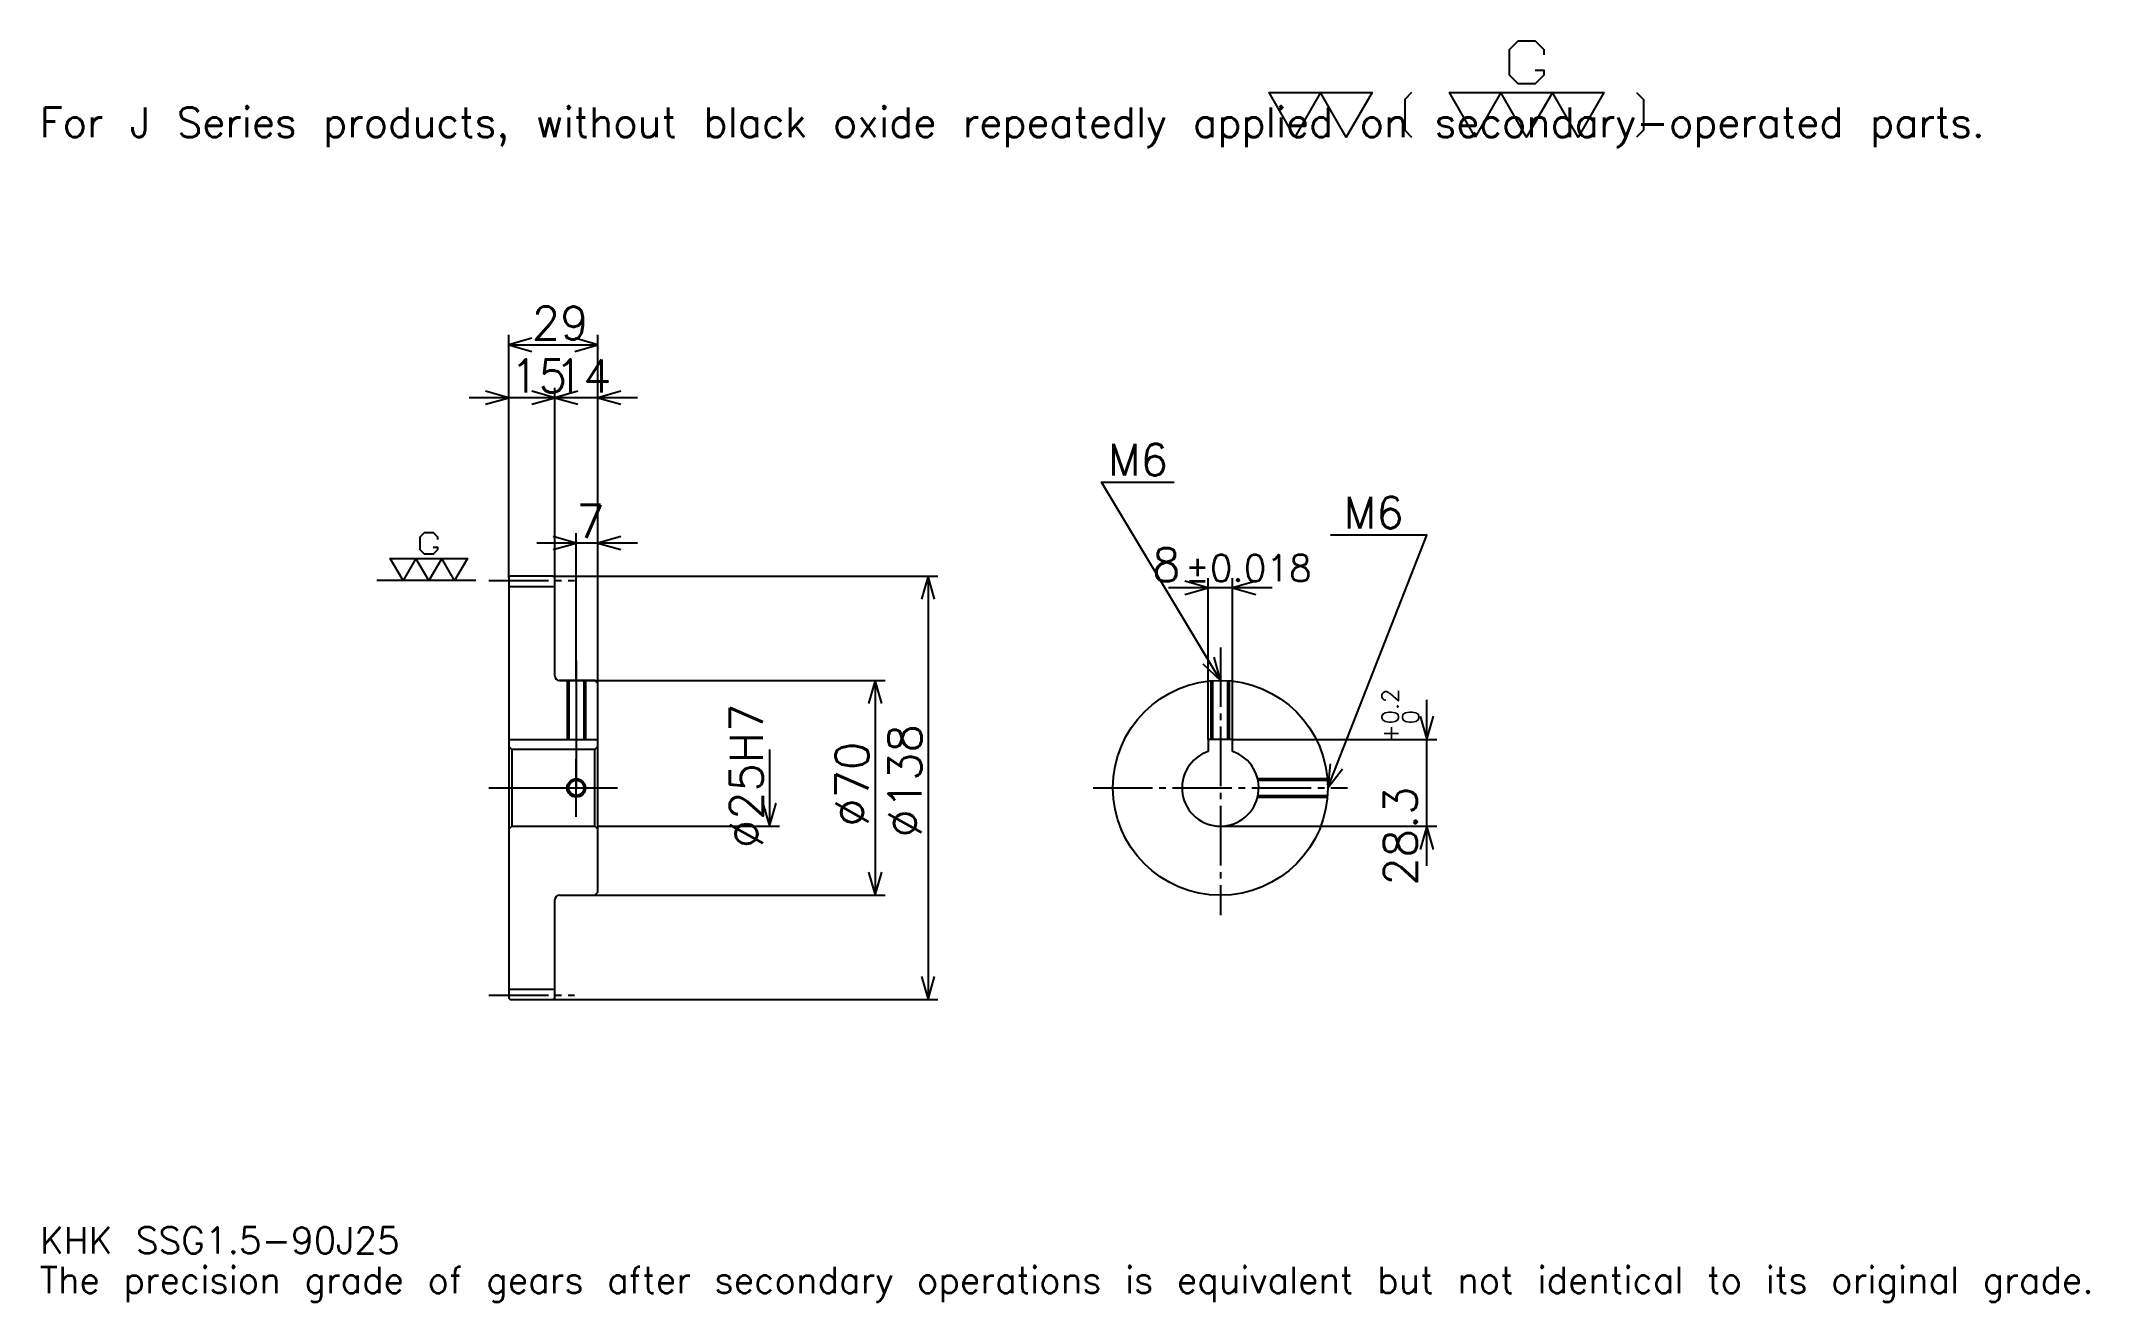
# Model space of a CAD drawing. Extents: x 22 to 689, y 8 to 419.
import ezdxf

# ---------------------------------------------------------------- set-up
doc = ezdxf.new("R2010")
doc.units = 0
doc.linetypes.add('DASHDOT', pattern=[25.826087, 19.369565, -2.152174, 2.152174, -2.152174])
doc.layers.get('0').update_dxf_attribs({"linetype": 'CONTINUOUS'})
doc.layers.add('DASHDOT', color=6, linetype='DASHDOT')
doc.styles.add('KANJI', font='TXT', dxfattribs={"bigfont": 'BIGFONT'})

msp = doc.modelspace()

# ---------------------------------------------------------------- linework, layer by layer
at = {"color": 5}
for p, q in [((174.32608, 244.402176), (174.32608, 322.956512)), ((203.32608, 244.402176), (203.32608, 322.956512)), ((174.32608, 319.728271), (203.32608, 319.728271)), ((202.23912, 302.510864), (161.41304, 302.510864)), ((216.23912, 302.510864), (176.41304, 302.510864)), ((189.32608, 244.402176), (189.32608, 305.739136)), ((216.23912, 255.163055), (183.41304, 255.163055)), ((196.32608, 244.402176), (196.32608, 258.391296)), ((174.32608, 243.902176), (174.32608, 244.402176)), ((188.82608, 244.402176), (203.32608, 244.402176)), ((189.32608, 243.902176), (189.32608, 244.402176)), ((196.32608, 210.402176), (196.32608, 244.402176)), ((196.32608, 210.402176), (196.32608, 244.402176)), ((203.32608, 244.402176), (314.163025, 244.402176)), ((203.32608, 209.402176), (203.32608, 244.402176)), ((310.934784, 244.402176), (310.934784, 106.402176)), ((423.108704, 240.532608), (389.282593, 240.532608)), ((402.195648, 191.202179), (402.195648, 243.760864)), ((410.195648, 191.202179), (410.195648, 243.760864)), ((190.82608, 210.402176), (203.32608, 210.402176)), ((203.32608, 210.402176), (296.945648, 210.402176)), ((293.717377, 210.402176), (293.717377, 140.402176)), ((473.478271, 149.989136), (473.478271, 204.115219)), ((259.282593, 187.902176), (259.282593, 162.902176)), ((410.195648, 191.202179), (476.706543, 191.202179)), ((203.32608, 162.902176), (262.510864, 162.902176)), ((406.195648, 162.902176), (476.706543, 162.902176)), ((190.82608, 140.402176), (203.32608, 140.402176)), ((203.32608, 140.402176), (296.945648, 140.402176)), ((188.82608, 106.402176), (203.32608, 106.402176)), ((203.32608, 106.402176), (314.163025, 106.402176))]:
    msp.add_line(p, q, dxfattribs=at)
at = {"color": 7}
msp.add_line((163.565216, 242.902176), (131.282593, 242.902176), dxfattribs=at)
at = {"color": 4}
for p, q in [((174.32608, 241.027176), (189.32608, 241.027176)), ((174.32608, 191.202179), (203.32608, 191.202179)), ((175.32608, 187.902176), (175.32608, 162.902176)), ((202.32608, 187.902176), (203.32608, 188.902176)), ((202.32608, 162.902176), (203.32608, 161.902176)), ((174.32608, 109.777176), (189.32608, 109.777176))]:
    msp.add_line(p, q, dxfattribs=at)
at = {"color": 7}
for points in [[(508.773926, 409.214355), (511.571747, 409.214355), (511.571747, 407.535645), (508.773926, 404.737823), (503.178284, 404.737823), (500.380432, 407.535645), (500.380432, 415.929138), (503.178284, 418.726959), (508.773926, 418.726959), (511.571747, 415.929138), (511.571747, 414.250427)], [(430.434784, 387.391296), (422.041321, 401.940002), (455.615234, 401.940002), (447.221741, 387.391296), (438.828247, 401.940002), (430.434784, 387.391296)], [(468.485229, 401.940002), (466.246948, 399.701721), (466.246948, 389.629547), (468.485229, 387.391296)], [(489.189148, 387.391296), (480.795654, 401.940002), (531.156494, 401.940002), (522.763062, 387.391296), (514.369568, 401.940002), (505.976074, 387.391296), (497.582611, 401.940002), (489.189148, 387.391296)], [(541.788269, 401.940002), (544.026489, 399.701721), (544.026489, 389.629547), (541.788269, 387.391296)], [(149.683685, 253.81369), (151.082596, 253.81369), (151.082596, 252.97435), (149.683685, 251.575439), (146.885864, 251.575439), (145.486954, 252.97435), (145.486954, 257.171082), (146.885864, 258.570007), (149.683685, 258.570007), (151.082596, 257.171082), (151.082596, 256.331726)], [(139.891296, 242.902176), (135.69455, 250.176514), (160.875, 250.176514), (156.678253, 242.902176), (152.481506, 250.176514), (148.284775, 242.902176), (144.088043, 250.176514), (139.891296, 242.902176)]]:
    msp.add_lwpolyline(points, dxfattribs=at)
at = {"color": 5}
for points in [[(181.858688, 321.880432), (174.32608, 319.728271), (181.858688, 317.57608)], [(195.793472, 317.57608), (203.32608, 319.728271), (195.793472, 321.880432)], [(166.793472, 300.358704), (174.32608, 302.510864), (166.793472, 304.663025)], [(181.793472, 300.358704), (189.32608, 302.510864), (181.793472, 304.663025)], [(196.858688, 304.663025), (189.32608, 302.510864), (196.858688, 300.358704)], [(210.858688, 304.663025), (203.32608, 302.510864), (210.858688, 300.358704)], [(406.195648, 210.402176), (367.456512, 274.967407), (391.130432, 274.967407)], [(188.793472, 253.010864), (196.32608, 255.163055), (188.793472, 257.315216)], [(210.858688, 257.315216), (203.32608, 255.163055), (210.858688, 253.010864)], [(441.195648, 175.402176), (473.478241, 257.75), (442.056519, 257.75)], [(313.086975, 236.869568), (310.934784, 244.402176), (308.782593, 236.869568)], [(394.663025, 238.380432), (402.195648, 240.532608), (394.663025, 242.684784)], [(417.728271, 242.684784), (410.195648, 240.532608), (417.728271, 238.380432)], [(400.47467, 215.754059), (406.195648, 210.402176), (404.165619, 217.968628)], [(295.869568, 202.869568), (293.717377, 210.402176), (291.565216, 202.869568)], [(471.326111, 198.734787), (473.478271, 191.202179), (475.630432, 198.734787)], [(441.941223, 183.200653), (441.195648, 175.402176), (445.948639, 181.629639)], [(257.130432, 170.434784), (259.282593, 162.902176), (261.434784, 170.434784)], [(475.630432, 155.369568), (473.478271, 162.902176), (471.326111, 155.369568)], [(291.565216, 147.934784), (293.717377, 140.402176), (295.869568, 147.934784)], [(308.782593, 113.934784), (310.934784, 106.402176), (313.086975, 113.934784)]]:
    msp.add_lwpolyline(points, dxfattribs=at)
at = {"color": 4}
for points in [[(189.32608, 211.902176), (189.32608, 243.902176), (188.82608, 244.402176), (174.82608, 244.402176), (174.32608, 243.902176), (174.32608, 161.902176)], [(190.82608, 140.402176), (202.32608, 140.402176), (203.32608, 141.402176), (203.32608, 209.402176), (202.32608, 210.402176), (190.82608, 210.402176)], [(193.32608, 210.402176), (193.32608, 191.202179)], [(193.866089, 210.402176), (193.866089, 191.202179)], [(198.786072, 210.402176), (198.786072, 191.202179)], [(199.32608, 210.402176), (199.32608, 191.202179)], [(403.195648, 191.202179), (403.195648, 210.273376)], [(403.735657, 191.202179), (403.735657, 210.315613)], [(408.65564, 191.202179), (408.65564, 210.315613)], [(409.195648, 191.202179), (409.195648, 210.273376)], [(174.32608, 161.902176), (175.32608, 162.902176), (202.32608, 162.902176), (202.32608, 187.902176), (175.32608, 187.902176), (174.32608, 188.902176)], [(410.195648, 187.244888), (410.195648, 191.202179), (402.195648, 191.202179), (402.195648, 187.244888)], [(418.330322, 178.402176), (441.066833, 178.402176)], [(418.451172, 177.862183), (441.1091, 177.862183)], [(418.330322, 172.402176), (441.066833, 172.402176)], [(418.451172, 172.942169), (441.1091, 172.942169)], [(174.32608, 161.902176), (174.32608, 106.902176), (174.82608, 106.402176), (188.82608, 106.402176), (189.32608, 106.902176), (189.32608, 138.902176)]]:
    msp.add_lwpolyline(points, dxfattribs=at)
for centre, radius in [((406.195648, 175.402176), 35), ((196.32608, 175.402176), 2.46)]:
    msp.add_circle(centre, radius, dxfattribs=at)
at = {"color": 7}
msp.add_circle((196.32608, 175.402176), 3, dxfattribs=at)
at = {"color": 4}
for centre, radius, start, end in [((190.82608, 211.902176), 1.5, 180, 270), ((406.195648, 175.402176), 12.5, 108.662925185, 71.337074815), ((190.82608, 138.902176), 1.5, 90, 180)]:
    msp.add_arc(centre, radius, start, end, dxfattribs=at)
at = {"layer": 'DASHDOT', "color": 7}
for p, q in [((167.869553, 242.902176), (195.782608, 242.902176)), ((406.195648, 221.16304), (406.195648, 133.945648)), ((196.32608, 210.402176), (196.32608, 175.402176)), ((167.869553, 175.402176), (209.782593, 175.402176)), ((364.739136, 175.402176), (447.652161, 175.402176)), ((167.869553, 107.902176), (195.782608, 107.902176))]:
    msp.add_line(p, q, dxfattribs=at)
for points in [[(196.32608, 216.858704), (196.32608, 184.745651)], [(196.32608, 165.945648), (196.32608, 184.858704)], [(186.869553, 175.402176), (205.782608, 175.402176)]]:
    msp.add_lwpolyline(points, dxfattribs=at)

# ---------------------------------------------------------------- texts
at = {"color": 7, "style": 'KANJI'}
for s, height, p in [('For J Series products, without black oxide repeatedly applied on secondary-operated parts.', 9.684783, (21.52174, 387.391296)), ('29', 10.76087, (181.831512, 321.450012)), ('15', 10.76087, (174.831512, 304.232605)), ('14', 10.76087, (189.331512, 304.232605)), ('M6', 10.330435, (369.608704, 277.119568)), ('7', 10.76087, (196.328796, 256.884796)), ('M6', 10.330435, (446.36087, 259.902161)), ('8', 10.76087, (383.983093, 242.684784)), ('%%p0.018', 8.608696, (394.63501, 242.684784)), ('KHK SSG1.5-90J25', 8.608696, (21.52174, 23.673914)), ('The precision grade of gears after secondary operations is equivalent but not identical to its original grade.', 8.608696, (21.52174, 10.76087))]:
    msp.add_text(s, height=height, dxfattribs=at).set_placement(p)
for s, height, p in [('0.2', 5.380435, (464.223938, 196.142471)), ('%%c25H7', 10.76087, (257.130432, 155.76358)), ('%%c138', 10.76087, (308.782593, 159.260864)), ('+', 5.380435, (464.223938, 190.116379)), ('0', 5.380435, (470.89566, 196.142471)), ('%%c70', 10.76087, (291.565216, 162.758148)), ('28.3', 10.76087, (470.25, 143.539078))]:
    msp.add_text(s, height=height, rotation=90, dxfattribs=at).set_placement(p)

doc.saveas('drawing.dxf')
